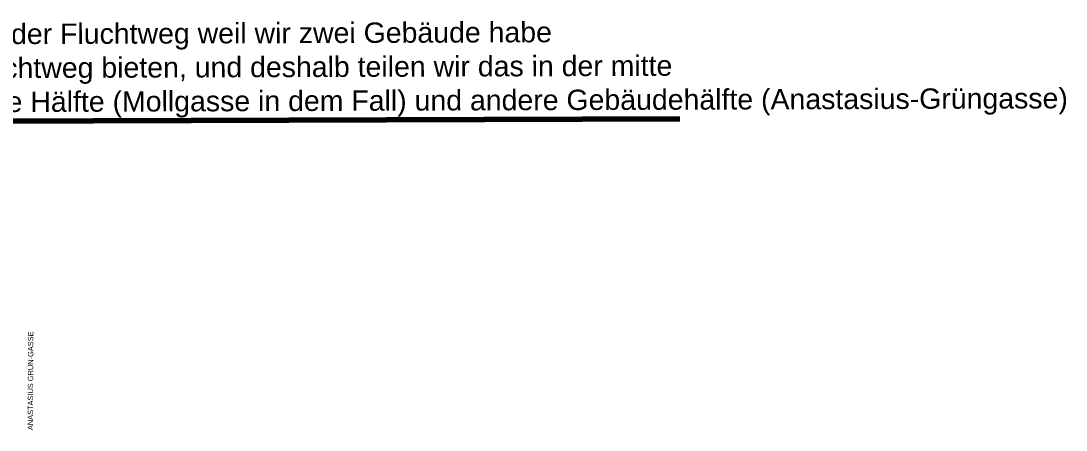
# Model space of a CAD drawing. Header units: millimetres. Extents: x -22184 to 119634, y -59962 to 51543.
# Drawn here: x 50564 to 119634, y -23229 to 3828 of the extents above; entities that cross this region are included whole.
import ezdxf

# ---------------------------------------------------------------- set-up
doc = ezdxf.new("R2010")
doc.units = ezdxf.units.MM
doc.layers.add('09-TXT-G00-LKG-M0', color=8, linetype='Continuous')
doc.styles.get("Standard").update_dxf_attribs({"font": 'arial.ttf'})

msp = doc.modelspace()

# ---------------------------------------------------------------- linework, layer by layer
at = {"color": 1, "lineweight": 90}
msp.add_lwpolyline([(-22183.5033, -3051.9809), (94105.7942, -2647.7813)], dxfattribs=at)

# ---------------------------------------------------------------- texts
at = {"color": 1, "lineweight": 30, "insert": (38623.7451, 3599.4125), "char_height": 1346.1388571, "attachment_point": 1, "rotation": 0.19914849}
msp.add_mtext_dynamic_manual_height_columns('Hier teilt sich der Fluchtweg weil wir zwei Gebäude habe^Jdie einen Fluchtweg bieten, und deshalb teilen wir das in der mitte\\PEine Gebäude Hälfte (Mollgasse in dem Fall) und andere Gebäudehälfte (Anastasius-Grüngasse)', width=284987.978095, gutter_width=6730.6943, heights=[0], dxfattribs=at)
at = {"layer": '09-TXT-G00-LKG-M0', "insert": (51012.6631, -23228.3906), "char_height": 350, "width": 6816.2, "attachment_point": 1, "rotation": 89.813700684}
msp.add_mtext('{\\fArial|b0|i0|c0|p34;ANASTASIUS GRÜN-GASSE}', dxfattribs=at)

doc.saveas('drawing.dxf')
